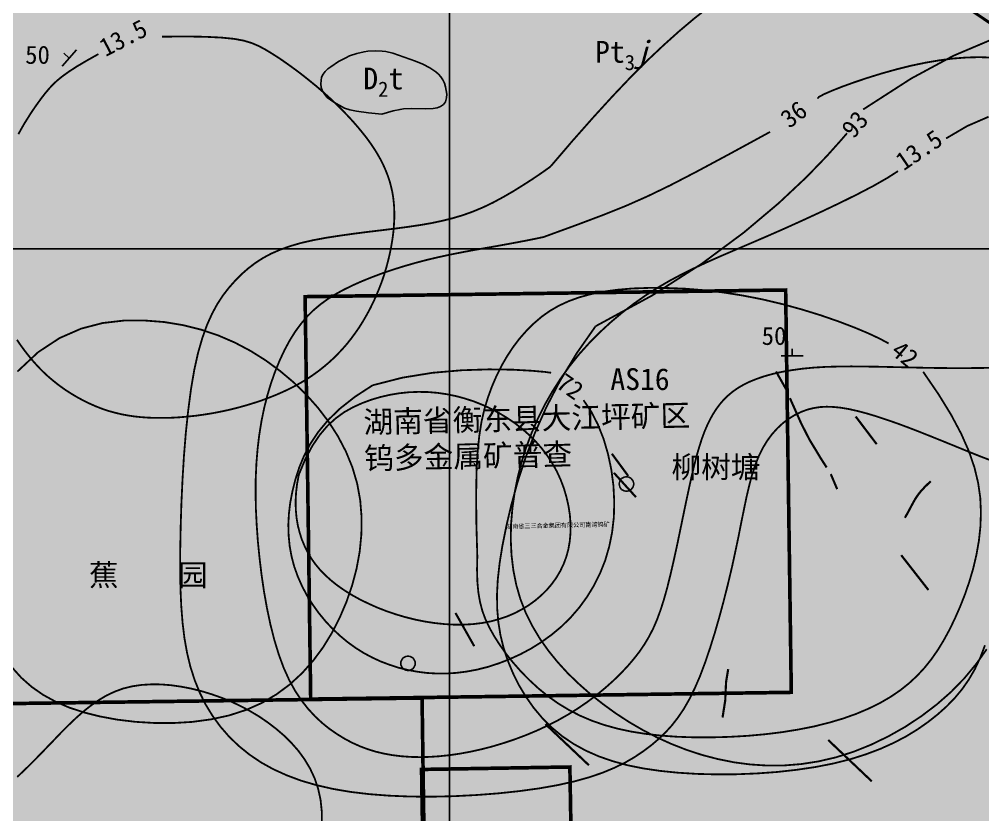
# Model space of a CAD drawing. Extents: x 13788 to 14373, y 59028 to 59855.
# Drawn here: x 14040.7 to 14173.4, y 59622.1 to 59731.6 of the extents above; entities that cross this region are included whole.
import ezdxf

# ---------------------------------------------------------------- set-up
doc = ezdxf.new("R2010")
doc.units = 0
doc.header["$LTSCALE"] = 0.5
doc.header["$MEASUREMENT"] = 0
doc.linetypes.add('X6', pattern=[2, 1, -1])
doc.layers.get('0').update_dxf_attribs({"color": 6})
for name, color, linetype in [('TREE_LAYER', 7, 'Continuous'), ('图框', 7, 'Continuous'), ('地名', 7, 'Continuous'), ('地层产状', 7, 'Continuous'), ('地层代号', 7, 'Continuous'), ('地质界线', 7, 'Continuous'), ('塘江沅', 7, 'Continuous'), ('填色', 6, 'Continuous'), ('异常WL', 7, 'Continuous'), ('异常WT', 7, 'Continuous'), ('构造', 7, 'Continuous'), ('石英脉', 6, 'Continuous'), ('矿点WT', 7, 'Continuous')]:
    doc.layers.add(name, color=color, linetype=linetype)
doc.styles.add('HZTXT', font='', dxfattribs={"height": 1})
doc.styles.get("Standard").update_dxf_attribs({"font": ''})
doc.styles.get('HZTXT').set_extended_font_data('SimSun')
doc.styles.get('Standard').set_extended_font_data('SimSun')
doc.linetypes.add('实测不整合界线', pattern='A,0.408529,[54,DZZT,S=0.03,R=0,X=0,Y=1],1,[54,DZZT,S=0.03,R=0,X=0,Y=1],0.591471', length=2)

# ---------------------------------------------------------------- blocks, each defined once
blk = doc.blocks.new('279')
at = {"true_color": 0xd70065}
blk.add_hatch(color=232, dxfattribs=at).paths.add_polyline_path([(-0.001231, 0.49567), (0.050142, 0.495571), (0.152115, 0.473896), (0.247353, 0.431494), (0.331693, 0.370216), (0.401451, 0.292743), (0.453576, 0.202459), (0.485791, 0.103311), (0.496688, -0.000369), (0.496688, -0.000369), (0.485791, -0.104049), (0.453576, -0.203197), (0.401451, -0.293481), (0.331693, -0.370954), (0.247353, -0.432231), (0.152115, -0.474634), (0.050142, -0.496309), (-0.001129, -0.496396), (-0.001129, -0.496396), (-0.054109, -0.496309), (-0.156081, -0.474634), (-0.251319, -0.432231), (-0.33566, -0.370954), (-0.405417, -0.293481), (-0.457543, -0.203197), (-0.489758, -0.104049), (-0.500655, -0.000369), (-0.489758, 0.103311), (-0.457543, 0.202459), (-0.405417, 0.292743), (-0.33566, 0.370216), (-0.251319, 0.431494), (-0.156081, 0.473896), (-0.054109, 0.495571), (-0.001231, 0.49567)])
at = {"color": 18, "true_color": 0x000000}
for points in [[(-0.001231, 0.49567), (-0.054109, 0.495571), (-0.156081, 0.473896), (-0.251319, 0.431494), (-0.33566, 0.370216), (-0.405417, 0.292743), (-0.457543, 0.202459), (-0.489758, 0.103311), (-0.500655, -0.000369), (-0.489758, -0.104049), (-0.457543, -0.203197), (-0.405417, -0.293481), (-0.33566, -0.370954), (-0.251319, -0.432231), (-0.156081, -0.474634), (-0.054109, -0.496309), (-0.001129, -0.496396)], [(-0.001231, 0.49567), (0.050142, 0.495571), (0.152115, 0.473896), (0.247353, 0.431494), (0.331693, 0.370216), (0.401451, 0.292743), (0.453576, 0.202459), (0.485791, 0.103311), (0.496688, -0.000369), (0.496688, -0.000369), (0.485791, -0.104049), (0.453576, -0.203197), (0.401451, -0.293481), (0.331693, -0.370954), (0.247353, -0.432231), (0.152115, -0.474634), (0.050142, -0.496309), (-0.001129, -0.496396)]]:
    blk.add_lwpolyline(points, dxfattribs=at)
blk = doc.blocks.new('SUB_BLK_520')
at = {"color": 0}
for points in [[(0, -0.002), (0, 0.098)], [(-0.125, -0.002), (0.125, -0.002)]]:
    blk.add_lwpolyline(points, dxfattribs=at)

msp = doc.modelspace()

# ---------------------------------------------------------------- hatches: boundary and pattern name
at = {"layer": '填色', "true_color": 0xf5e173}
h = msp.add_hatch(color=41, dxfattribs=at)
h.paths.add_polyline_path([(14240, 59800), (13800, 59800), (13800, 59040), (14240, 59040)])
h.paths.add_polyline_path([(14090.68, 59568.55), (14090.64, 59568.66), (14090.59, 59568.77), (14090.55, 59568.88), (14090.5, 59568.99), (14090.45, 59569.09), (14090.41, 59569.2), (14090.36, 59569.31), (14090.32, 59569.41), (14090.27, 59569.52), (14090.23, 59569.62), (14090.19, 59569.73), (14090.14, 59569.83), (14090.1, 59569.93), (14090.06, 59570.03), (14090.02, 59570.13), (14089.97, 59570.22), (14089.93, 59570.32), (14089.89, 59570.41), (14089.85, 59570.51), (14089.81, 59570.6), (14089.77, 59570.69), (14089.74, 59570.78), (14089.7, 59570.87), (14089.66, 59570.95), (14089.63, 59571.04), (14089.59, 59571.12), (14089.55, 59571.2), (14089.52, 59571.28), (14089.49, 59571.35), (14089.49, 59571.35), (14089.72, 59570.82), (14090.26, 59569.55), (14090.73, 59568.45), (14090.73, 59568.45), (14090.73, 59568.45)], flags=16)
at = {"layer": '填色', "true_color": 0xffcfbf}
msp.add_hatch(color=254, dxfattribs=at).paths.add_polyline_path([(14099.43, 59722.33), (14099.28, 59722.8), (14099.05, 59723.3), (14098.79, 59723.68), (14098.48, 59724.04), (14098.12, 59724.37), (14097.28, 59724.95), (14096.32, 59725.43), (14095.31, 59725.86), (14092.17, 59726.95), (14091.22, 59727.16), (14090.73, 59727.23), (14089.74, 59727.28), (14088.73, 59727.22), (14088.23, 59727.15), (14087.21, 59726.91), (14086.2, 59726.56), (14085.7, 59726.33), (14084.7, 59725.79), (14083.66, 59725.09), (14083.24, 59724.77), (14082.87, 59724.43), (14082.58, 59724.06), (14082.38, 59723.64), (14082.26, 59722.73), (14082.33, 59722.22), (14082.51, 59721.72), (14082.81, 59721.25), (14083.16, 59720.86), (14083.59, 59720.52), (14084.06, 59720.21), (14085.51, 59719.39), (14086.24, 59719.15), (14087.18, 59718.96), (14088.85, 59718.74), (14090.69, 59718.57), (14092.21, 59719), (14093.18, 59719.21), (14093.65, 59719.28), (14094.69, 59719.32), (14096.75, 59719.28), (14097.72, 59719.32), (14098.27, 59719.42), (14098.76, 59719.59), (14099.16, 59719.87), (14099.43, 59720.26), (14099.57, 59720.78), (14099.6, 59721.3), (14099.54, 59721.82)])

# ---------------------------------------------------------------- linework, layer by layer
at = {"layer": 'TREE_LAYER', "color": 5, "const_width": 0.5}
for points, elevation in [([(14080.1, 59693.42), (14146.29, 59694.34), (14147.07, 59638.94), (14080.87, 59638.01), (14080.1, 59693.42)], 564.75), ([(13872.75, 59635.14), (14096.21, 59638.16), (14096.99, 59582.75), (14039.04, 59581.95), (14038.66, 59609.65), (13947.61, 59608.42), (13947.85, 59589.95), (13873.35, 59588.97), (13872.75, 59635.14)], -20.42)]:
    msp.add_lwpolyline(points, close=True, dxfattribs=dict(at, elevation=elevation))
at = {"layer": '图框'}
for points, elevation in [([(14100, 59040), (14100, 59800)], 17), ([(13800, 59700), (14240, 59700)], 10)]:
    msp.add_lwpolyline(points, dxfattribs=dict(at, elevation=elevation))
at = {"layer": '地质界线', "linetype": '实测不整合界线', "ltscale": 2, "elevation": 154, "flags": 128}
msp.add_lwpolyline([(14090.69, 59718.57), (14092.21, 59719), (14093.18, 59719.21), (14093.65, 59719.28), (14094.69, 59719.32), (14096.75, 59719.28), (14097.72, 59719.32), (14098.27, 59719.42), (14098.76, 59719.59), (14099.16, 59719.87), (14099.43, 59720.26), (14099.57, 59720.78), (14099.6, 59721.3), (14099.54, 59721.82), (14099.43, 59722.33), (14099.28, 59722.8), (14099.05, 59723.3), (14098.79, 59723.68), (14098.48, 59724.04), (14098.12, 59724.37), (14097.28, 59724.95), (14096.32, 59725.43), (14095.31, 59725.86), (14092.17, 59726.95), (14091.22, 59727.16), (14090.73, 59727.23), (14089.74, 59727.28), (14088.73, 59727.22), (14088.23, 59727.15), (14087.21, 59726.91), (14086.2, 59726.56), (14085.7, 59726.33), (14084.7, 59725.79), (14083.66, 59725.09), (14083.24, 59724.77), (14082.87, 59724.43), (14082.58, 59724.06), (14082.38, 59723.64), (14082.26, 59722.73), (14082.33, 59722.22), (14082.51, 59721.72), (14082.81, 59721.25), (14083.16, 59720.86), (14083.59, 59720.52), (14084.06, 59720.21), (14085.51, 59719.39), (14086.24, 59719.15), (14087.18, 59718.96), (14088.85, 59718.74), (14090.69, 59718.57)], dxfattribs=at)
at = {"layer": '塘江沅', "color": 5, "ltscale": 2, "const_width": 0.5, "flags": 128}
msp.add_lwpolyline([(14096.14, 59628.32), (14116.57, 59628.66), (14117.47, 59577.04), (14154.95, 59577.55), (14155.84, 59541.66), (14081.01, 59540.61), (14080.33, 59582.49), (14096.89, 59582.75)], close=True, dxfattribs=at)
at = {"layer": '异常WL', "color": 90, "const_width": 0.25}
for points in [[(14113.93, 59711.37), (14116.99, 59714.94), (14119.83, 59718.15), (14122.46, 59721.03), (14124.92, 59723.62), (14127.25, 59725.95), (14129.48, 59728.05), (14131.62, 59729.97), (14133.72, 59731.74), (14135.81, 59733.38), (14137.93, 59734.89), (14140.11, 59736.26), (14142.41, 59737.48), (14144.86, 59738.54), (14147.51, 59739.41), (14150.4, 59740.1), (14153.56, 59740.59)], [(14150.68, 59720.7), (14150.89, 59720.93), (14151.57, 59721.3), (14152.65, 59721.77), (14154.06, 59722.33), (14155.72, 59722.93), (14157.57, 59723.55), (14159.54, 59724.16), (14161.55, 59724.72), (14163.55, 59725.22), (14165.51, 59725.63), (14167.44, 59725.96), (14169.33, 59726.21), (14171.17, 59726.35), (14172.96, 59726.4), (14174.69, 59726.34)], [(14112.94, 59701.63), (14117.57, 59703.32), (14121.26, 59704.71), (14124.37, 59705.96), (14127.28, 59707.25), (14130.35, 59708.73), (14133.94, 59710.59), (14138.42, 59712.99), (14144.15, 59716.11)], [(14174.89, 59670.75), (14173.13, 59671.42), (14171.38, 59672.12), (14169.65, 59672.83), (14167.95, 59673.52), (14166.29, 59674.19), (14164.68, 59674.83), (14163.12, 59675.43), (14161.61, 59675.99), (14160.16, 59676.49), (14158.78, 59676.95), (14157.47, 59677.34), (14156.23, 59677.67), (14155.07, 59677.93), (14153.98, 59678.12), (14152.95, 59678.23), (14151.97, 59678.27), (14151.03, 59678.22), (14150.13, 59678.08), (14149.26, 59677.86), (14148.4, 59677.54), (14147.56, 59677.13), (14146.73, 59676.62), (14145.93, 59676.02), (14145.16, 59675.31), (14144.43, 59674.5), (14143.75, 59673.58), (14143.13, 59672.56), (14142.57, 59671.43), (14142.08, 59670.18), (14141.65, 59668.83), (14141.26, 59667.36), (14140.89, 59665.78), (14140.54, 59664.09), (14140.17, 59662.28), (14139.79, 59660.35), (14139.36, 59658.31), (14138.89, 59656.15), (14138.36, 59653.92), (14137.79, 59651.65), (14137.18, 59649.38), (14136.54, 59647.16), (14135.87, 59645.01), (14135.18, 59642.99), (14134.48, 59641.13), (14133.76, 59639.47), (14133.02, 59637.98), (14132.26, 59636.65), (14131.46, 59635.47), (14130.62, 59634.39), (14129.73, 59633.41), (14128.78, 59632.5), (14127.77, 59631.64), (14126.67, 59630.82), (14125.48, 59630.02), (14124.17, 59629.26), (14122.7, 59628.55), (14121.07, 59627.87), (14119.25, 59627.25), (14117.2, 59626.68), (14114.92, 59626.17), (14112.38, 59625.72), (14109.62, 59625.34), (14106.71, 59625.03), (14103.7, 59624.8), (14100.64, 59624.64), (14097.57, 59624.57), (14094.57, 59624.59), (14091.68, 59624.71), (14088.94, 59624.92), (14086.36, 59625.23), (14083.94, 59625.64), (14081.67, 59626.16), (14079.54, 59626.78), (14077.56, 59627.52), (14075.71, 59628.36), (14074, 59629.31), (14072.42, 59630.38), (14070.96, 59631.56), (14069.63, 59632.84), (14068.43, 59634.22), (14067.35, 59635.7), (14066.4, 59637.26), (14065.58, 59638.91), (14064.88, 59640.65), (14064.3, 59642.46), (14063.84, 59644.37), (14063.48, 59646.39), (14063.22, 59648.53), (14063.04, 59650.82), (14062.93, 59653.27), (14062.89, 59655.91), (14062.9, 59658.74), (14062.96, 59661.77), (14063.06, 59664.94), (14063.21, 59668.2), (14063.41, 59671.47), (14063.67, 59674.69), (14064, 59677.78), (14064.38, 59680.68), (14064.83, 59683.33), (14065.35, 59685.67), (14065.94, 59687.72), (14066.58, 59689.51), (14067.28, 59691.07), (14068.02, 59692.43), (14068.81, 59693.63), (14069.63, 59694.68), (14070.48, 59695.64), (14071.35, 59696.52), (14072.27, 59697.32), (14073.24, 59698.06), (14074.29, 59698.74), (14075.43, 59699.35), (14076.67, 59699.89), (14078.04, 59700.38), (14079.55, 59700.82), (14081.22, 59701.2), (14083, 59701.53), (14084.87, 59701.82), (14086.8, 59702.09), (14088.74, 59702.34), (14090.67, 59702.57), (14092.54, 59702.8), (14094.32, 59703.04), (14096, 59703.29), (14097.56, 59703.56), (14099.05, 59703.88), (14100.48, 59704.24), (14101.86, 59704.65), (14103.22, 59705.14), (14104.59, 59705.71), (14105.97, 59706.37), (14107.38, 59707.13), (14108.78, 59707.94), (14110.11, 59708.77), (14111.33, 59709.55), (14112.37, 59710.25), (14113.19, 59710.82), (14113.73, 59711.21), (14113.93, 59711.37)], [(14175.73, 59683.66), (14173.23, 59683.6), (14170.74, 59683.58), (14168.29, 59683.59), (14165.91, 59683.62), (14163.62, 59683.67), (14161.42, 59683.72), (14159.3, 59683.77), (14157.27, 59683.8), (14155.34, 59683.82), (14153.5, 59683.8), (14151.76, 59683.75), (14150.12, 59683.65), (14148.58, 59683.5), (14147.14, 59683.3), (14145.79, 59683.07), (14144.54, 59682.79), (14143.38, 59682.47), (14142.32, 59682.11), (14141.36, 59681.72), (14140.48, 59681.29), (14139.69, 59680.83), (14138.98, 59680.33), (14138.34, 59679.79), (14137.75, 59679.22), (14137.22, 59678.6), (14136.74, 59677.95), (14136.29, 59677.25), (14135.88, 59676.51), (14135.49, 59675.71), (14135.11, 59674.83), (14134.75, 59673.85), (14134.4, 59672.76), (14134.04, 59671.53), (14133.69, 59670.15), (14133.32, 59668.6), (14132.94, 59666.87), (14132.54, 59664.99), (14132.13, 59663.02), (14131.71, 59660.99), (14131.29, 59658.97), (14130.85, 59656.98), (14130.41, 59655.08), (14129.97, 59653.31), (14129.52, 59651.71), (14129.06, 59650.27), (14128.58, 59648.96), (14128.06, 59647.75), (14127.49, 59646.64), (14126.86, 59645.58), (14126.17, 59644.56), (14125.39, 59643.56), (14124.53, 59642.55), (14123.58, 59641.54), (14122.55, 59640.54), (14121.44, 59639.55), (14120.26, 59638.58), (14119.01, 59637.64), (14117.71, 59636.75), (14116.34, 59635.89), (14114.93, 59635.09), (14113.48, 59634.35), (14111.99, 59633.66), (14110.48, 59633.03), (14108.96, 59632.46), (14107.43, 59631.95), (14105.9, 59631.49), (14104.39, 59631.1), (14102.9, 59630.77), (14101.44, 59630.5), (14100.01, 59630.29), (14098.6, 59630.14), (14097.23, 59630.05), (14095.9, 59630.02), (14094.6, 59630.05), (14093.35, 59630.14), (14092.14, 59630.29), (14090.97, 59630.5), (14089.83, 59630.77), (14088.73, 59631.11), (14087.64, 59631.52), (14086.58, 59632), (14085.54, 59632.55), (14084.5, 59633.19), (14083.47, 59633.9), (14082.46, 59634.71), (14081.47, 59635.63), (14080.51, 59636.67), (14079.59, 59637.84), (14078.71, 59639.17), (14077.9, 59640.65), (14077.15, 59642.31), (14076.47, 59644.16), (14075.86, 59646.16), (14075.32, 59648.29), (14074.85, 59650.51), (14074.44, 59652.81), (14074.1, 59655.13), (14073.82, 59657.46), (14073.59, 59659.76), (14073.43, 59662.01), (14073.32, 59664.21), (14073.28, 59666.34), (14073.3, 59668.43), (14073.39, 59670.45), (14073.55, 59672.43), (14073.78, 59674.36), (14074.08, 59676.23), (14074.45, 59678.05), (14074.9, 59679.82), (14075.41, 59681.52), (14075.98, 59683.14), (14076.61, 59684.67), (14077.28, 59686.1), (14078, 59687.43), (14078.76, 59688.64), (14079.56, 59689.72), (14080.39, 59690.7), (14081.27, 59691.57), (14082.21, 59692.36), (14083.2, 59693.08), (14084.25, 59693.74), (14085.38, 59694.36), (14086.58, 59694.95), (14087.86, 59695.52), (14089.22, 59696.07), (14090.65, 59696.61), (14092.13, 59697.12), (14093.67, 59697.6), (14095.26, 59698.06), (14096.89, 59698.49), (14098.55, 59698.88), (14100.23, 59699.24), (14101.95, 59699.58), (14103.69, 59699.9), (14105.47, 59700.21), (14107.28, 59700.53), (14109.12, 59700.87), (14111.01, 59701.23), (14112.94, 59701.63)], [(14089.4, 59681.22), (14093.51, 59682.27), (14097.66, 59682.94), (14101.68, 59683.29), (14105.41, 59683.41), (14108.67, 59683.37), (14111.3, 59683.22), (14113.13, 59683.06), (14113.99, 59682.94)], [(14118.44, 59679.18), (14119.51, 59677.6), (14120.43, 59675.81), (14121.21, 59673.85), (14121.82, 59671.77), (14122.28, 59669.61), (14122.57, 59667.41), (14122.68, 59665.21), (14122.63, 59663.06), (14122.39, 59660.99), (14121.99, 59659.01), (14121.44, 59657.12), (14120.73, 59655.34), (14119.89, 59653.65), (14118.93, 59652.08), (14117.86, 59650.61), (14116.68, 59649.25), (14115.42, 59648.01), (14114.08, 59646.89), (14112.67, 59645.87), (14111.23, 59644.97), (14109.75, 59644.18), (14108.25, 59643.5), (14106.75, 59642.92), (14105.26, 59642.44), (14103.8, 59642.07), (14102.36, 59641.8), (14100.95, 59641.62), (14099.56, 59641.53), (14098.2, 59641.53), (14096.86, 59641.61), (14095.55, 59641.78), (14094.25, 59642.02), (14092.98, 59642.33), (14091.74, 59642.73), (14090.52, 59643.19), (14089.33, 59643.74), (14088.17, 59644.36), (14087.04, 59645.07), (14085.95, 59645.86), (14084.89, 59646.74), (14083.87, 59647.7), (14082.9, 59648.74), (14081.98, 59649.86), (14081.14, 59651.03), (14080.36, 59652.27), (14079.68, 59653.56), (14079.09, 59654.89), (14078.6, 59656.26), (14078.23, 59657.66), (14077.97, 59659.1), (14077.83, 59660.55), (14077.79, 59662.04), (14077.87, 59663.56), (14078.06, 59665.1), (14078.36, 59666.66), (14078.76, 59668.25), (14079.28, 59669.87), (14079.95, 59671.5), (14080.81, 59673.14), (14081.9, 59674.78), (14083.26, 59676.42), (14084.94, 59678.04), (14086.97, 59679.64), (14089.4, 59681.22)]]:
    msp.add_lwpolyline(points, dxfattribs=at)
at = {"layer": '异常WL', "color": 10, "const_width": 0.25}
for points in [[(14060.39, 59729.22), (14063.77, 59729.25), (14066.48, 59729.2), (14068.63, 59729.09), (14070.33, 59728.92), (14071.67, 59728.67), (14072.76, 59728.34), (14073.7, 59727.94), (14074.6, 59727.46), (14075.54, 59726.89), (14076.53, 59726.26), (14077.54, 59725.56), (14078.58, 59724.81), (14079.62, 59724.03), (14080.64, 59723.22), (14081.65, 59722.4), (14082.61, 59721.57), (14083.53, 59720.74), (14084.39, 59719.93), (14085.21, 59719.12), (14085.97, 59718.33), (14086.69, 59717.55), (14087.35, 59716.79), (14087.97, 59716.04), (14088.54, 59715.32), (14089.06, 59714.61), (14089.53, 59713.92), (14089.96, 59713.24), (14090.35, 59712.57), (14090.7, 59711.91), (14091.01, 59711.25), (14091.29, 59710.59), (14091.54, 59709.93), (14091.76, 59709.26), (14091.94, 59708.58), (14092.1, 59707.88), (14092.22, 59707.16), (14092.31, 59706.42), (14092.37, 59705.66), (14092.39, 59704.86), (14092.38, 59704.03), (14092.33, 59703.16), (14092.25, 59702.26), (14092.13, 59701.33), (14091.97, 59700.37), (14091.78, 59699.41), (14091.55, 59698.43), (14091.29, 59697.45), (14091, 59696.47), (14090.67, 59695.5), (14090.3, 59694.54), (14089.91, 59693.59), (14089.49, 59692.66), (14089.04, 59691.75), (14088.56, 59690.87), (14088.06, 59690.01), (14087.54, 59689.18), (14086.99, 59688.39), (14086.43, 59687.63), (14085.85, 59686.9), (14085.24, 59686.2), (14084.61, 59685.54), (14083.97, 59684.9), (14083.3, 59684.29), (14082.61, 59683.71), (14081.9, 59683.15), (14081.16, 59682.62), (14080.4, 59682.11), (14079.61, 59681.63), (14078.78, 59681.17), (14077.92, 59680.72), (14077.02, 59680.3), (14076.08, 59679.89), (14075.09, 59679.5), (14074.07, 59679.12), (14073.01, 59678.77), (14071.92, 59678.44), (14070.81, 59678.13), (14069.68, 59677.85), (14068.53, 59677.6), (14067.38, 59677.38), (14066.22, 59677.19), (14065.07, 59677.03), (14063.93, 59676.91), (14062.79, 59676.81), (14061.68, 59676.75), (14060.59, 59676.73), (14059.53, 59676.73), (14058.51, 59676.76), (14057.52, 59676.83), (14056.57, 59676.93), (14055.65, 59677.07), (14054.75, 59677.24), (14053.88, 59677.45), (14053.01, 59677.69), (14052.15, 59677.98), (14051.3, 59678.31), (14050.44, 59678.69), (14049.59, 59679.1), (14048.74, 59679.56), (14047.9, 59680.06), (14047.07, 59680.59), (14046.27, 59681.16), (14045.49, 59681.77), (14044.73, 59682.41), (14044.01, 59683.08), (14043.32, 59683.78), (14042.67, 59684.5), (14042.05, 59685.24), (14041.47, 59685.98), (14040.92, 59686.73), (14040.41, 59687.48)], [(14040.6, 59715.79), (14041.02, 59716.55), (14041.46, 59717.31), (14041.93, 59718.06), (14042.4, 59718.8), (14042.89, 59719.52), (14043.38, 59720.21), (14043.87, 59720.88), (14044.36, 59721.5), (14044.85, 59722.08), (14045.37, 59722.64), (14045.97, 59723.2), (14046.69, 59723.78), (14047.58, 59724.42), (14048.66, 59725.12), (14050, 59725.91), (14051.63, 59726.83)]]:
    msp.add_lwpolyline(points, dxfattribs=at)
at = {"layer": '异常WL', "color": 210, "const_width": 0.25}
for points in [[(14156.97, 59719.2), (14163.59, 59723.46), (14169.37, 59726.58), (14174.4, 59728.71)], [(14120.11, 59689.35), (14127.93, 59693.6), (14134.74, 59697.96), (14140.54, 59702.26), (14145.34, 59706.3), (14149.16, 59709.88), (14151.99, 59712.81), (14153.85, 59714.89), (14154.75, 59715.93)], [(14173.75, 59645.42), (14173.09, 59643.69), (14172.35, 59642.12), (14171.52, 59640.69), (14170.59, 59639.36), (14169.57, 59638.14), (14168.45, 59636.99), (14167.23, 59635.9), (14165.9, 59634.85), (14164.46, 59633.84), (14162.89, 59632.88), (14161.19, 59631.99), (14159.35, 59631.16), (14157.36, 59630.41), (14155.21, 59629.73), (14152.9, 59629.15), (14150.42, 59628.66), (14147.8, 59628.27), (14145.09, 59627.97), (14142.32, 59627.77), (14139.53, 59627.66), (14136.77, 59627.64), (14134.07, 59627.71), (14131.48, 59627.87), (14129.02, 59628.12), (14126.7, 59628.46), (14124.52, 59628.9), (14122.47, 59629.46), (14120.54, 59630.13), (14118.75, 59630.92), (14117.08, 59631.84), (14115.52, 59632.89), (14114.08, 59634.09), (14112.76, 59635.41), (14111.56, 59636.84), (14110.49, 59638.37), (14109.53, 59639.97), (14108.71, 59641.63), (14108.01, 59643.33), (14107.44, 59645.06), (14107.01, 59646.8), (14106.72, 59648.59), (14106.56, 59650.44), (14106.53, 59652.39), (14106.64, 59654.48), (14106.89, 59656.72), (14107.28, 59659.15), (14107.81, 59661.8), (14108.49, 59664.69), (14109.34, 59667.8), (14110.41, 59671.1), (14111.71, 59674.55), (14113.3, 59678.14), (14115.21, 59681.82), (14117.47, 59685.57), (14120.11, 59689.35)], [(14082.41, 59620.76), (14082.4, 59622.5), (14082.23, 59624.14), (14081.89, 59625.68), (14081.41, 59627.11), (14080.78, 59628.46), (14080.03, 59629.71), (14079.18, 59630.88), (14078.22, 59631.97), (14077.19, 59632.99), (14076.09, 59633.93), (14074.94, 59634.81), (14073.75, 59635.62), (14072.51, 59636.36), (14071.23, 59637.04), (14069.92, 59637.66), (14068.58, 59638.2), (14067.22, 59638.68), (14065.83, 59639.1), (14064.44, 59639.45), (14063.04, 59639.72), (14061.64, 59639.92), (14060.26, 59640.03), (14058.9, 59640.04), (14057.57, 59639.96), (14056.29, 59639.77), (14055.05, 59639.47), (14053.88, 59639.04), (14052.75, 59638.51), (14051.67, 59637.87), (14050.62, 59637.14), (14049.58, 59636.32), (14048.56, 59635.42), (14047.54, 59634.45), (14046.5, 59633.41), (14045.45, 59632.31), (14044.34, 59631.16), (14043.16, 59629.94), (14041.87, 59628.65), (14040.45, 59627.29)]]:
    msp.add_lwpolyline(points, dxfattribs=at)
at = {"layer": '异常WL', "const_width": 0.25}
for points in [[(14168.39, 59715.21), (14171.29, 59716.91), (14174.24, 59718.19)], [(14173.99, 59644.88), (14172.53, 59642.83), (14170.9, 59640.87), (14169.09, 59639.01), (14167.11, 59637.27), (14164.99, 59635.66), (14162.76, 59634.19), (14160.44, 59632.88), (14158.06, 59631.73), (14155.65, 59630.76), (14153.22, 59629.99), (14150.81, 59629.43), (14148.42, 59629.06), (14146.05, 59628.87), (14143.71, 59628.86), (14141.4, 59629.01), (14139.14, 59629.31), (14136.91, 59629.76), (14134.74, 59630.33), (14132.61, 59631.03), (14130.54, 59631.84), (14128.53, 59632.75), (14126.58, 59633.77), (14124.69, 59634.87), (14122.87, 59636.06), (14121.12, 59637.33), (14119.44, 59638.66), (14117.84, 59640.07), (14116.32, 59641.53), (14114.91, 59643.07), (14113.61, 59644.67), (14112.43, 59646.34), (14111.39, 59648.09), (14110.49, 59649.9), (14109.75, 59651.79), (14109.18, 59653.76), (14108.78, 59655.78), (14108.53, 59657.86), (14108.43, 59659.97), (14108.47, 59662.1), (14108.65, 59664.24), (14108.95, 59666.38), (14109.37, 59668.49), (14109.9, 59670.58), (14110.54, 59672.63), (14111.29, 59674.63), (14112.14, 59676.59), (14113.09, 59678.5), (14114.14, 59680.34), (14115.28, 59682.12), (14116.51, 59683.83), (14117.82, 59685.47), (14119.22, 59687.02), (14120.68, 59688.5), (14122.2, 59689.9), (14123.76, 59691.21), (14125.36, 59692.44), (14126.98, 59693.58), (14128.62, 59694.63), (14130.27, 59695.59), (14131.94, 59696.48), (14133.66, 59697.33), (14135.45, 59698.16), (14137.34, 59699), (14139.34, 59699.86), (14141.47, 59700.77), (14143.77, 59701.76), (14146.23, 59702.84), (14148.79, 59704), (14151.37, 59705.19), (14153.89, 59706.39), (14156.27, 59707.57), (14158.43, 59708.7), (14160.29, 59709.76), (14161.77, 59710.71)], [(14040.47, 59683.11), (14043.34, 59685.79), (14046.28, 59687.72), (14049.25, 59689.02), (14052.21, 59689.79), (14055.13, 59690.13), (14057.96, 59690.14), (14060.68, 59689.93), (14063.29, 59689.5), (14065.78, 59688.88), (14068.17, 59688.07), (14070.44, 59687.09), (14072.61, 59685.94), (14074.68, 59684.64), (14076.64, 59683.2), (14078.51, 59681.63), (14080.26, 59679.93), (14081.87, 59678.12), (14083.33, 59676.21), (14084.62, 59674.2), (14085.72, 59672.1), (14086.61, 59669.93), (14087.27, 59667.69), (14087.69, 59665.39), (14087.88, 59663.05), (14087.85, 59660.69), (14087.62, 59658.32), (14087.19, 59655.98), (14086.58, 59653.67), (14085.8, 59651.41), (14084.87, 59649.23), (14083.8, 59647.14), (14082.59, 59645.16), (14081.22, 59643.31), (14079.7, 59641.6), (14078.02, 59640.05), (14076.18, 59638.68), (14074.17, 59637.49), (14071.98, 59636.52), (14069.63, 59635.76), (14067.14, 59635.22), (14064.56, 59634.87), (14061.94, 59634.71), (14059.31, 59634.72), (14056.72, 59634.88), (14054.22, 59635.18), (14051.85, 59635.62), (14049.65, 59636.17), (14047.61, 59636.84), (14045.74, 59637.65), (14044.02, 59638.59), (14042.44, 59639.69), (14041.01, 59640.95), (14039.72, 59642.38)]]:
    msp.add_lwpolyline(points, dxfattribs=at)
at = {"layer": '异常WL', "color": 94, "true_color": 0x00af00, "const_width": 0.25}
for points in [[(14103.82, 59657.66), (14103.69, 59662.2), (14103.66, 59666.03), (14103.71, 59669.26), (14103.86, 59671.97), (14104.09, 59674.26), (14104.4, 59676.22), (14104.8, 59677.94), (14105.28, 59679.53), (14105.83, 59681.04), (14106.46, 59682.5), (14107.15, 59683.89), (14107.92, 59685.22), (14108.75, 59686.48), (14109.64, 59687.65), (14110.6, 59688.74), (14111.61, 59689.74), (14112.67, 59690.65), (14113.81, 59691.46), (14115.04, 59692.17), (14116.38, 59692.79), (14117.83, 59693.32), (14119.43, 59693.76), (14121.18, 59694.11), (14123.1, 59694.37), (14125.2, 59694.55), (14127.47, 59694.63), (14129.88, 59694.62), (14132.41, 59694.52), (14135.03, 59694.31), (14137.71, 59694), (14140.44, 59693.57), (14143.18, 59693.03), (14145.91, 59692.38), (14148.59, 59691.64), (14151.15, 59690.85), (14153.55, 59690.02), (14155.73, 59689.19), (14157.65, 59688.39), (14159.25, 59687.64), (14160.48, 59686.98)], [(14165.23, 59683.08), (14167.35, 59679.98), (14169.09, 59677.15), (14170.47, 59674.55), (14171.53, 59672.15), (14172.3, 59669.9), (14172.81, 59667.77), (14173.1, 59665.73), (14173.19, 59663.74), (14173.12, 59661.76), (14172.91, 59659.8), (14172.57, 59657.88), (14172.13, 59656), (14171.59, 59654.17), (14170.98, 59652.4), (14170.31, 59650.7), (14169.6, 59649.09), (14168.86, 59647.56), (14168.08, 59646.13), (14167.26, 59644.78), (14166.38, 59643.52), (14165.43, 59642.33), (14164.4, 59641.22), (14163.28, 59640.18), (14162.06, 59639.21), (14160.72, 59638.3), (14159.27, 59637.46), (14157.7, 59636.69), (14156.02, 59635.98), (14154.22, 59635.34), (14152.3, 59634.77), (14150.26, 59634.26), (14148.1, 59633.83), (14145.83, 59633.46), (14143.47, 59633.17), (14141.05, 59632.95), (14138.6, 59632.81), (14136.15, 59632.74), (14133.74, 59632.74), (14131.39, 59632.82), (14129.14, 59632.98), (14127.01, 59633.22), (14124.99, 59633.54), (14123.09, 59633.95), (14121.29, 59634.45), (14119.59, 59635.04), (14117.97, 59635.73), (14116.43, 59636.52), (14114.96, 59637.41), (14113.56, 59638.4), (14112.24, 59639.48), (14110.99, 59640.63), (14109.82, 59641.82), (14108.74, 59643.05), (14107.76, 59644.28), (14106.89, 59645.51), (14106.13, 59646.7), (14105.48, 59647.86), (14104.94, 59649), (14104.51, 59650.17), (14104.19, 59651.4), (14103.96, 59652.72), (14103.83, 59654.19), (14103.78, 59655.82), (14103.82, 59657.66)]]:
    msp.add_lwpolyline(points, dxfattribs=at)
at = {"layer": '异常WL', "color": 170, "const_width": 0.25}
msp.add_lwpolyline([(14079.23, 59668.9), (14080.13, 59671.06), (14081.1, 59672.88), (14082.13, 59674.4), (14083.2, 59675.66), (14084.33, 59676.68), (14085.49, 59677.52), (14086.69, 59678.19), (14087.92, 59678.75), (14089.18, 59679.22), (14090.46, 59679.6), (14091.76, 59679.9), (14093.07, 59680.12), (14094.38, 59680.26), (14095.7, 59680.31), (14097.01, 59680.29), (14098.32, 59680.18), (14099.61, 59679.99), (14100.89, 59679.73), (14102.14, 59679.39), (14103.37, 59678.99), (14104.57, 59678.51), (14105.74, 59677.97), (14106.88, 59677.36), (14107.97, 59676.7), (14109.02, 59675.98), (14110.02, 59675.2), (14110.97, 59674.37), (14111.86, 59673.48), (14112.69, 59672.54), (14113.45, 59671.54), (14114.14, 59670.49), (14114.76, 59669.39), (14115.29, 59668.24), (14115.74, 59667.05), (14116.1, 59665.83), (14116.38, 59664.6), (14116.57, 59663.37), (14116.66, 59662.15), (14116.66, 59660.95), (14116.56, 59659.79), (14116.37, 59658.67), (14116.08, 59657.6), (14115.7, 59656.58), (14115.23, 59655.61), (14114.69, 59654.7), (14114.06, 59653.83), (14113.37, 59653.02), (14112.6, 59652.27), (14111.78, 59651.57), (14110.89, 59650.93), (14109.94, 59650.35), (14108.94, 59649.83), (14107.89, 59649.38), (14106.78, 59649.01), (14105.63, 59648.7), (14104.43, 59648.48), (14103.19, 59648.33), (14101.91, 59648.26), (14100.6, 59648.26), (14099.28, 59648.34), (14097.94, 59648.48), (14096.59, 59648.69), (14095.25, 59648.96), (14093.92, 59649.29), (14092.6, 59649.68), (14091.31, 59650.12), (14090.05, 59650.61), (14088.84, 59651.15), (14087.67, 59651.72), (14086.57, 59652.33), (14085.53, 59652.97), (14084.57, 59653.64), (14083.69, 59654.34), (14082.89, 59655.06), (14082.17, 59655.8), (14081.52, 59656.58), (14080.95, 59657.38), (14080.45, 59658.22), (14080.02, 59659.1), (14079.64, 59660.01), (14079.34, 59660.96), (14079.09, 59661.95), (14078.92, 59662.99), (14078.82, 59664.07), (14078.79, 59665.2), (14078.85, 59666.38), (14078.99, 59667.61), (14079.23, 59668.9)], dxfattribs=at)
at = {"layer": '构造', "linetype": 'X6', "ltscale": 20, "const_width": 1, "flags": 128}
msp.add_lwpolyline([(14055.81, 59799.7), (14060.73, 59783.85), (14065.17, 59769.77), (14069.19, 59757.22), (14072.86, 59745.96), (14076.22, 59735.77), (14079.35, 59726.41), (14082.3, 59717.66), (14085.13, 59709.27), (14087.88, 59701.07), (14090.57, 59693.05), (14093.17, 59685.25), (14095.68, 59677.7), (14098.08, 59670.46), (14100.37, 59663.57), (14102.53, 59657.05), (14104.55, 59650.97), (14106.43, 59645.33), (14108.18, 59640.12), (14109.8, 59635.28), (14111.32, 59630.77), (14112.74, 59626.55), (14114.08, 59622.57), (14115.36, 59618.77), (14116.58, 59615.13), (14117.76, 59611.59), (14118.9, 59608.13), (14120.03, 59604.74), (14121.14, 59601.4), (14122.25, 59598.09), (14123.36, 59594.79), (14124.49, 59591.49), (14125.63, 59588.17), (14126.81, 59584.81), (14128.02, 59581.42), (14129.26, 59578.02), (14130.52, 59574.61), (14131.82, 59571.22), (14133.14, 59567.85), (14134.49, 59564.51), (14135.86, 59561.22), (14137.26, 59557.98), (14138.68, 59554.69), (14140.12, 59551.26), (14141.58, 59547.59), (14143.05, 59543.58), (14144.53, 59539.13), (14146.03, 59534.14), (14147.53, 59528.51), (14149.03, 59522.18), (14150.51, 59515.29), (14151.95, 59508.01), (14153.32, 59500.51), (14154.59, 59492.98), (14155.74, 59485.59), (14156.76, 59478.52), (14157.6, 59471.94), (14158.26, 59465.98), (14158.75, 59460.62), (14159.1, 59455.75), (14159.35, 59451.29), (14159.52, 59447.17), (14159.64, 59443.3), (14159.73, 59439.58), (14159.82, 59435.95), (14159.95, 59432.32), (14160.11, 59428.68), (14160.31, 59425.02), (14160.56, 59421.35), (14160.85, 59417.66), (14161.19, 59413.95), (14161.58, 59410.21), (14162.03, 59406.44), (14162.54, 59402.64), (14163.1, 59398.81), (14163.69, 59394.98), (14164.32, 59391.13), (14164.96, 59387.29), (14165.6, 59383.46), (14166.24, 59379.66), (14166.87, 59375.88), (14167.47, 59372.14), (14168.04, 59368.44), (14168.59, 59364.79), (14169.12, 59361.19), (14169.62, 59357.66), (14170.1, 59354.19), (14170.56, 59350.79), (14171.01, 59347.46), (14171.43, 59344.21), (14171.85, 59341.02), (14172.26, 59337.84), (14172.67, 59334.66), (14173.09, 59331.45), (14173.52, 59328.17), (14173.97, 59324.81), (14174.45, 59321.32), (14174.96, 59317.69), (14175.5, 59313.94), (14176.06, 59310.09), (14176.65, 59306.17), (14177.26, 59302.21), (14177.88, 59298.23), (14178.52, 59294.26), (14179.16, 59290.32), (14179.81, 59286.44), (14180.46, 59282.61), (14181.11, 59278.83), (14181.77, 59275.08), (14182.42, 59271.37), (14183.07, 59267.68), (14183.72, 59264), (14184.36, 59260.33), (14184.99, 59256.65), (14185.62, 59252.98), (14186.23, 59249.31), (14186.83, 59245.63), (14187.42, 59241.95), (14188, 59238.27), (14188.56, 59234.59), (14189.1, 59230.9), (14189.62, 59227.21), (14190.13, 59223.52), (14190.62, 59219.83), (14191.1, 59216.13), (14191.57, 59212.43), (14192.04, 59208.74), (14192.5, 59205.04), (14192.96, 59201.34), (14193.42, 59197.64), (14193.87, 59193.94), (14194.33, 59190.24), (14194.79, 59186.55), (14195.25, 59182.85), (14195.7, 59179.15), (14196.16, 59175.45), (14196.62, 59171.75), (14197.08, 59168.05), (14197.53, 59164.35), (14197.99, 59160.65), (14198.45, 59156.95), (14198.91, 59153.26), (14199.36, 59149.56), (14199.82, 59145.86), (14200.28, 59142.16), (14200.74, 59138.46), (14201.2, 59134.72), (14201.67, 59130.93), (14202.15, 59127.06), (14202.64, 59123.06), (14203.15, 59118.93), (14203.69, 59114.62), (14204.24, 59110.1), (14204.83, 59105.37), (14205.44, 59100.45), (14206.07, 59095.37), (14206.71, 59090.19), (14207.36, 59084.94), (14208.01, 59079.65), (14208.66, 59074.38), (14209.28, 59069.42)], dxfattribs=at)
at = {"layer": '构造', "const_width": 0.4, "elevation": 163}
msp.add_lwpolyline([(14120.65, 59772.11), (14130.48, 59763.71), (14146.71, 59751.66), (14158.44, 59741.86), (14176.6, 59729.65), (14187.36, 59721.93), (14193.47, 59718.4), (14200.22, 59716.63), (14207.12, 59715.8)], dxfattribs=at)
at = {"layer": '石英脉', "color": 216, "true_color": 0x800080, "const_width": 0.3}
for points, elevation in [([(14146.46, 59680.49), (14144.97, 59683.12)], 123), ([(14151.94, 59669.9), (14151.1, 59671.21), (14149.58, 59673.73), (14148.44, 59675.95), (14146.88, 59679.45)], 122), ([(14158.83, 59673.11), (14155.94, 59676.92)], 120), ([(14122.35, 59671.8), (14124.61, 59668.73)], 126), ([(14122.63, 59669.17), (14125.67, 59665.82)], 127), ([(14153.39, 59666.92), (14152.51, 59668.99)], 121), ([(14162.72, 59662.98), (14162.78, 59663.08), (14162.83, 59663.18), (14162.89, 59663.27), (14162.94, 59663.37), (14163, 59663.46), (14163.05, 59663.55), (14163.1, 59663.64), (14163.15, 59663.73), (14163.19, 59663.81), (14163.23, 59663.89), (14163.27, 59663.96), (14163.32, 59664.05), (14163.36, 59664.12), (14163.39, 59664.19), (14163.43, 59664.26), (14163.47, 59664.34), (14163.52, 59664.42), (14163.56, 59664.51), (14163.6, 59664.59), (14163.65, 59664.68), (14163.7, 59664.77), (14163.75, 59664.86), (14163.8, 59664.95), (14163.85, 59665.05), (14163.9, 59665.14), (14163.95, 59665.23), (14164.01, 59665.33), (14164.06, 59665.42), (14164.12, 59665.52), (14164.17, 59665.61), (14164.23, 59665.7), (14164.29, 59665.79), (14164.39, 59665.94), (14164.45, 59666.02), (14164.51, 59666.11), (14164.57, 59666.19), (14164.63, 59666.27), (14164.69, 59666.35), (14164.76, 59666.43), (14164.82, 59666.51), (14164.88, 59666.59), (14164.95, 59666.66), (14165.02, 59666.74), (14165.08, 59666.81), (14165.15, 59666.89), (14165.22, 59666.96), (14165.29, 59667.03), (14165.36, 59667.11), (14165.42, 59667.18), (14165.49, 59667.25), (14165.56, 59667.32), (14165.63, 59667.39), (14165.71, 59667.46), (14165.78, 59667.53), (14165.85, 59667.6), (14165.92, 59667.66), (14165.99, 59667.73), (14166.06, 59667.8), (14166.13, 59667.87), (14166.28, 59668)], 119), ([(14165.96, 59653.03), (14162.21, 59657.83)], 109), ([(14100.81, 59649.87), (14103.4, 59645.29)], 1236), ([(14138.38, 59642.13), (14138.09, 59640.39), (14138.04, 59639.42), (14137.97, 59637.82), (14137.6, 59635.47)], 132), ([(14119.19, 59628.9), (14113.2, 59634.57)], 112), ([(14158.15, 59626.69), (14152.16, 59632.37)], 112)]:
    msp.add_lwpolyline(points, dxfattribs=dict(at, elevation=elevation))

# ---------------------------------------------------------------- block references
at = {"layer": '地层产状', "zscale": 2}
for p, xscale, yscale, rotation in [((14047.59, 59726.29), -11.99999999998665, 10.00000000000707, 48.70354728657649), ((14147.19, 59685.28), -11.99999999998419, 10.00000000000856, 0.1987135756215696)]:
    msp.add_blockref('SUB_BLK_520', p, dxfattribs=dict(at, xscale=xscale, yscale=yscale, rotation=rotation))
at = {"layer": '矿点WT', "xscale": 2, "yscale": 2}
for p in [(14124.37, 59667.63), (14094.28, 59642.93)]:
    msp.add_blockref('279', p, dxfattribs=at)

# ---------------------------------------------------------------- texts
at = {"layer": 'TREE_LAYER', "color": 3, "style": 'HZTXT'}
msp.add_text('湖南省三三合金集团有限公司南湾钨矿', height=0.6, rotation=1.2238, dxfattribs=at).set_placement((14107.79, 59661.48, -20.42))
at = {"layer": 'TREE_LAYER', "color": 5, "insert": (14088.1, 59677.65), "char_height": 3, "width": 55.5647, "attachment_point": 1, "rotation": 1.2238, "style": 'HZTXT'}
msp.add_mtext('湖南省衡东县大江坪矿区\\P钨多金属矿普查', dxfattribs=at)
at = {"layer": '地名', "style": 'HZTXT'}
for s, p in [('柳树塘', (14130.56, 59668.46)), ('蕉\u3000\u3000园', (14050.31, 59653.61))]:
    msp.add_text(s, height=3, dxfattribs=at).set_placement(p)
at = {"layer": '地层产状', "style": 'HZTXT'}
for p in [(14041.54, 59725.48), (14142.99, 59686.78)]:
    msp.add_text('50', height=2.5, dxfattribs=at).set_placement(p)
at = {"layer": '地层代号', "insert": (14120.04, 59728.64), "char_height": 3, "width": 30.716, "attachment_point": 1}
msp.add_mtext('\\A1;Pt{\\H0.7x;\\S^ 3;\\fSimSun|b0|i1|c134|p2;\\H1.429x;j}', dxfattribs=at)
at = {"layer": '地层代号', "color": 0, "insert": (14088.11, 59724.96), "char_height": 3, "width": 30.716, "attachment_point": 1}
msp.add_mtext('\\A1;{\\fSimSun|b0|i0|c134|p2;D\\H0.7x;\\S^ 2;\\H1.429x;t}', dxfattribs=at)
at = {"layer": '异常WT', "color": 10, "insert": (14052.61, 59726.36), "char_height": 2.5, "width": 8, "attachment_point": 7, "rotation": 27.2996}
msp.add_mtext('\\A1;13.5', dxfattribs=at)
at = {"layer": '异常WT', "color": 90, "char_height": 2.5, "width": 4, "attachment_point": 7}
for s, insert, rotation in [('\\A1;36', (14146.84, 59716.48), 37.6942), ('\\A1;72', (14114.51, 59681.01), 325.008)]:
    msp.add_mtext(s, dxfattribs=dict(at, insert=insert, rotation=rotation))
at = {"layer": '异常WT', "color": 210, "insert": (14155.69, 59715.04), "char_height": 2.5, "width": 4, "attachment_point": 7, "rotation": 49.6355}
msp.add_mtext('\\A1;93', dxfattribs=at)
at = {"layer": '异常WT', "insert": (14162.56, 59710.65), "char_height": 2.5, "width": 8, "attachment_point": 7, "rotation": 34.1597}
msp.add_mtext('\\A1;13.5', dxfattribs=at)
at = {"layer": '异常WT', "color": 94, "true_color": 0x00af00, "insert": (14160.63, 59685.63), "char_height": 2.5, "width": 4, "attachment_point": 7, "rotation": 320.5275}
msp.add_mtext('\\A1;42', dxfattribs=at)
at = {"layer": '异常WT', "insert": (14122.15, 59680.52), "char_height": 3, "width": 20, "attachment_point": 7}
msp.add_mtext('\\A1;AS16', dxfattribs=at)

doc.saveas('drawing.dxf')
